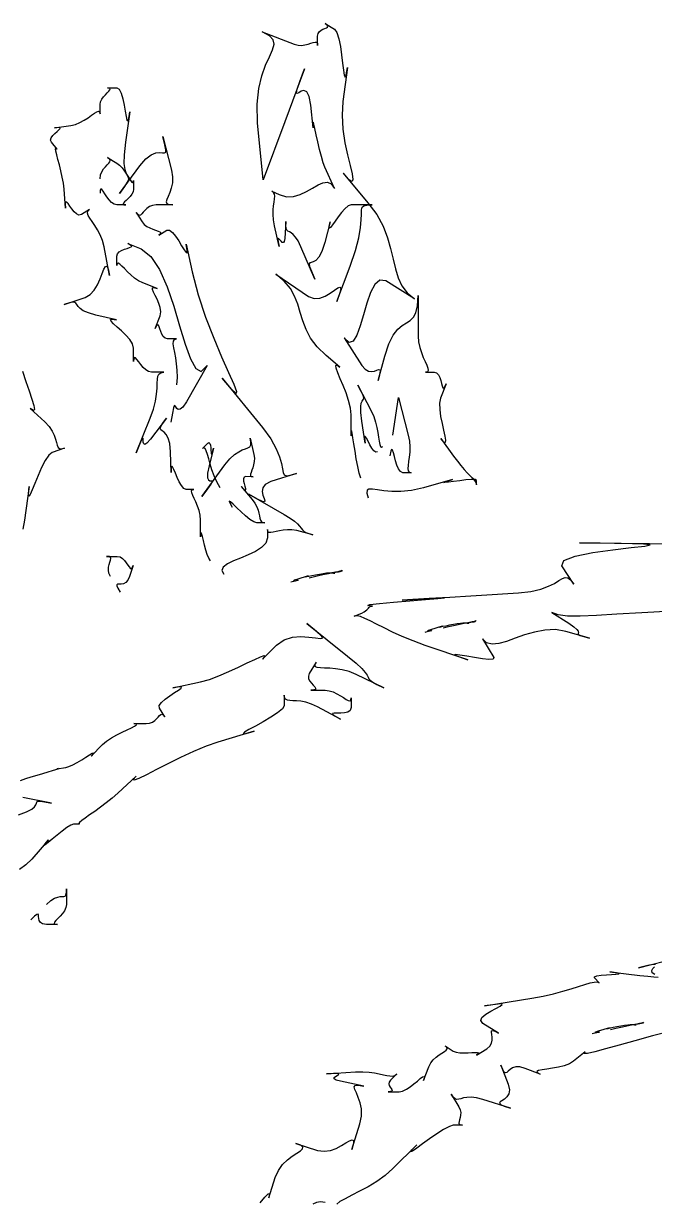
# Model space of a CAD drawing. Extents: x 1 to 224, y 2 to 223.
# Drawn here: x 66.4 to 104.1, y 148.4 to 218.8 of the extents above; entities that cross this region are included whole.
import ezdxf

# ---------------------------------------------------------------- set-up
doc = ezdxf.new("R2010")
doc.units = 0

msp = doc.modelspace()

# ---------------------------------------------------------------- linework, layer by layer
for points in [[(86.572, 191.672), (86.48, 191.976), (86.392, 192.371), (86.31, 192.818), (86.235, 193.279), (86.168, 193.716), (86.111, 194.09), (86.064, 194.363), (86.029, 194.498), (86.008, 194.455), (86, 194.197), (86, 195.459), (85.959, 195.865), (85.851, 196.307), (85.698, 196.762), (85.525, 197.207), (85.353, 197.618), (85.206, 197.969), (85.107, 198.239), (85.078, 198.402), (85.143, 198.436), (85.325, 198.315), (84.5, 199), (83.967, 199.517), (83.583, 200.037), (83.311, 200.555), (83.116, 201.069), (82.961, 201.575), (82.809, 202.069), (82.624, 202.547), (82.37, 203.007), (82.01, 203.443), (81.508, 203.854), (83.458, 202.534), (83.79, 202.404), (84.126, 202.424), (84.451, 202.546), (84.749, 202.721), (85.006, 202.903), (85.207, 203.043), (85.335, 203.094), (85.377, 203.009), (85.317, 202.739), (85.14, 202.238), (85.943, 204.349), (86.262, 205.283), (86.458, 206.043), (86.563, 206.647), (86.605, 207.113), (86.615, 207.458), (86.624, 207.701), (86.662, 207.858), (86.758, 207.949), (86.943, 207.99), (87.248, 208), (86, 208), (85.823, 207.938), (85.628, 207.776), (85.427, 207.547), (85.23, 207.287), (85.048, 207.03), (84.892, 206.809), (84.773, 206.66), (84.701, 206.618), (84.687, 206.715), (84.743, 206.988), (84.43, 205.75), (84.256, 205.211), (84.075, 204.871), (83.9, 204.682), (83.741, 204.596), (83.612, 204.565), (83.524, 204.541), (83.49, 204.477), (83.522, 204.324), (83.632, 204.035), (83.833, 203.562), (83, 205.5), (82.831, 205.846), (82.676, 206.083), (82.537, 206.236), (82.414, 206.329), (82.309, 206.388), (82.224, 206.436), (82.16, 206.499), (82.119, 206.601), (82.101, 206.767), (82.108, 207.02), (82.04, 206), (82.009, 205.819), (81.956, 205.751), (81.889, 205.765), (81.816, 205.828), (81.745, 205.911), (81.684, 205.981), (81.641, 206.008), (81.625, 205.959), (81.644, 205.805), (81.706, 205.512), (81.42, 206.75), (81.358, 207.103), (81.336, 207.421), (81.343, 207.705), (81.367, 207.956), (81.398, 208.175), (81.424, 208.362), (81.435, 208.521), (81.419, 208.65), (81.364, 208.753), (81.26, 208.828), (81.7, 208.618), (82.139, 208.49), (82.561, 208.505), (82.962, 208.624), (83.341, 208.805), (83.695, 209.011), (84.022, 209.199), (84.318, 209.332), (84.583, 209.368), (84.812, 209.268), (85.003, 208.992), (84.43, 210.25), (84.33, 210.52), (84.223, 210.889), (84.114, 211.319), (84.009, 211.767), (83.912, 212.195), (83.828, 212.562), (83.764, 212.827), (83.724, 212.95), (83.714, 212.89), (83.739, 212.609), (83.592, 213.964), (83.49, 214.488), (83.345, 214.754), (83.179, 214.831), (83.013, 214.792), (82.868, 214.709), (82.767, 214.654), (82.729, 214.698), (82.778, 214.913), (82.934, 215.371), (83.218, 216.144), (82.032, 212.964), (80.741, 209.5), (80.741, 209.5), (80.413, 212.914), (80.413, 212.914), (80.378, 214.025), (80.477, 214.954), (80.663, 215.723), (80.893, 216.351), (81.122, 216.86), (81.304, 217.27), (81.396, 217.602), (81.352, 217.877), (81.127, 218.115), (80.678, 218.338), (82.601, 217.6), (82.827, 217.541), (83.042, 217.533), (83.243, 217.56), (83.426, 217.609), (83.589, 217.664), (83.729, 217.711), (83.843, 217.735), (83.928, 217.722), (83.982, 217.657), (84, 217.525), (84, 218.09), (84.027, 218.24), (84.1, 218.353), (84.201, 218.437), (84.317, 218.501), (84.431, 218.55), (84.529, 218.592), (84.595, 218.635), (84.614, 218.686), (84.571, 218.752), (84.45, 218.84), (85, 218.5), (85.148, 218.299), (85.266, 217.938), (85.359, 217.474), (85.433, 216.966), (85.493, 216.472), (85.545, 216.048), (85.594, 215.754), (85.645, 215.646), (85.705, 215.782), (85.778, 216.221), (85.506, 214.191), (85.458, 213.357), (85.509, 212.523), (85.628, 211.722), (85.781, 210.988), (85.934, 210.355), (86.053, 209.857), (86.105, 209.528), (86.057, 209.401), (85.875, 209.511), (85.525, 209.891), (87.006, 208.136), (87.527, 207.423), (87.905, 206.723), (88.171, 206.042), (88.362, 205.388), (88.509, 204.767), (88.647, 204.186), (88.81, 203.652), (89.031, 203.171), (89.345, 202.751), (89.784, 202.397), (88.072, 203.456), (87.718, 203.509), (87.42, 203.25), (87.167, 202.762), (86.945, 202.13), (86.743, 201.438), (86.548, 200.772), (86.348, 200.215), (86.13, 199.853), (85.883, 199.77), (85.593, 200.051), (86.643, 198.415), (86.843, 198.177), (87.038, 198.062), (87.222, 198.037), (87.387, 198.068), (87.528, 198.119), (87.636, 198.158), (87.706, 198.15), (87.73, 198.06), (87.702, 197.855), (87.614, 197.501), (88.013, 198.969), (88.26, 199.709), (88.521, 200.226), (88.789, 200.572), (89.052, 200.798), (89.301, 200.958), (89.527, 201.104), (89.719, 201.288), (89.869, 201.562), (89.966, 201.979), (90, 202.592), (90, 200.167), (90.027, 199.816), (90.096, 199.484), (90.195, 199.173), (90.307, 198.889), (90.418, 198.636), (90.513, 198.419), (90.577, 198.243), (90.595, 198.111), (90.553, 198.028), (90.436, 198), (90.969, 198), (91.109, 197.958), (91.215, 197.846), (91.293, 197.689), (91.352, 197.51), (91.397, 197.332), (91.435, 197.181), (91.475, 197.078), (91.523, 197.049), (91.585, 197.116), (91.67, 197.303), (91.343, 196.452), (91.285, 196.149), (91.293, 195.773), (91.347, 195.356), (91.429, 194.931), (91.517, 194.531), (91.592, 194.187), (91.635, 193.934), (91.625, 193.803), (91.542, 193.828), (91.368, 194.04), (92.125, 192.984), (92.347, 192.686), (92.557, 192.425), (92.754, 192.197), (92.933, 192), (93.093, 191.83), (93.23, 191.683), (93.342, 191.558), (93.426, 191.45), (93.478, 191.356), (93.497, 191.274), (93.493, 191.532), (93.405, 191.583), (93.175, 191.589), (92.852, 191.564), (92.485, 191.52), (92.121, 191.47), (91.81, 191.428), (91.6, 191.406), (91.539, 191.417), (91.676, 191.474), (92.06, 191.591), (90.316, 191.091), (89.607, 190.932), (88.975, 190.868), (88.423, 190.87), (87.953, 190.912), (87.568, 190.968), (87.271, 191.01), (87.065, 191.011), (86.953, 190.945), (86.937, 190.784), (87.021, 190.503)], [(77.598, 186.736), (77.501, 186.883), (77.409, 187.107), (77.324, 187.378), (77.245, 187.669), (77.176, 187.948), (77.116, 188.188), (77.067, 188.358), (77.031, 188.429), (77.008, 188.372), (77, 188.158), (77, 189.167), (76.976, 189.463), (76.914, 189.745), (76.827, 190.007), (76.727, 190.248), (76.629, 190.461), (76.544, 190.645), (76.487, 190.795), (76.471, 190.906), (76.508, 190.976), (76.612, 191), (76.139, 191), (75.998, 191.062), (75.861, 191.224), (75.732, 191.453), (75.612, 191.713), (75.504, 191.97), (75.412, 192.191), (75.338, 192.34), (75.284, 192.382), (75.254, 192.285), (75.25, 192.012), (75.217, 193.25), (75.172, 193.734), (75.08, 194.068), (74.96, 194.284), (74.833, 194.416), (74.716, 194.496), (74.631, 194.557), (74.594, 194.631), (74.628, 194.753), (74.749, 194.954), (74.979, 195.266), (74.013, 194), (73.803, 193.759), (73.675, 193.68), (73.608, 193.717), (73.583, 193.82), (73.578, 193.943), (73.574, 194.038), (73.549, 194.057), (73.484, 193.953), (73.358, 193.677), (73.15, 193.182), (74.002, 195.25), (74.195, 195.791), (74.316, 196.269), (74.383, 196.686), (74.412, 197.042), (74.422, 197.341), (74.431, 197.582), (74.456, 197.767), (74.515, 197.897), (74.627, 197.975), (74.808, 198), (74.067, 198), (73.895, 198.04), (73.731, 198.144), (73.578, 198.292), (73.438, 198.459), (73.314, 198.625), (73.207, 198.768), (73.12, 198.863), (73.055, 198.891), (73.014, 198.828), (73, 198.653), (73, 199.45), (72.938, 199.699), (72.776, 199.959), (72.547, 200.22), (72.287, 200.47), (72.03, 200.699), (71.809, 200.895), (71.66, 201.047), (71.618, 201.145), (71.715, 201.178), (71.987, 201.134), (70.75, 201.42), (70.305, 201.547), (70.001, 201.681), (69.805, 201.814), (69.688, 201.938), (69.617, 202.045), (69.56, 202.127), (69.488, 202.178), (69.367, 202.188), (69.167, 202.15), (68.856, 202.056), (70.111, 202.47), (70.411, 202.641), (70.655, 202.909), (70.851, 203.236), (71.008, 203.58), (71.133, 203.902), (71.235, 204.163), (71.321, 204.321), (71.401, 204.338), (71.482, 204.174), (71.572, 203.788), (71.247, 205.488), (71.146, 205.876), (71.009, 206.218), (70.851, 206.519), (70.686, 206.782), (70.529, 207.01), (70.395, 207.205), (70.297, 207.372), (70.252, 207.513), (70.272, 207.631), (70.373, 207.73), (69.886, 207.429), (69.738, 207.397), (69.592, 207.462), (69.449, 207.593), (69.316, 207.759), (69.195, 207.931), (69.092, 208.078), (69.01, 208.169), (68.953, 208.175), (68.926, 208.065), (68.933, 207.809), (68.85, 208.941), (68.809, 209.294), (68.743, 209.665), (68.661, 210.036), (68.571, 210.393), (68.485, 210.719), (68.412, 210.998), (68.36, 211.216), (68.339, 211.355), (68.359, 211.401), (68.43, 211.338), (68.1, 211.75), (68.051, 211.878), (68.085, 212.011), (68.177, 212.144), (68.301, 212.271), (68.431, 212.387), (68.542, 212.487), (68.609, 212.565), (68.606, 212.615), (68.507, 212.633), (68.287, 212.613), (69.25, 212.75), (69.533, 212.818), (69.802, 212.928), (70.052, 213.066), (70.282, 213.214), (70.486, 213.358), (70.661, 213.481), (70.804, 213.567), (70.91, 213.602), (70.977, 213.568), (71, 213.45), (71, 214), (71.027, 214.162), (71.1, 214.315), (71.201, 214.459), (71.317, 214.59), (71.431, 214.706), (71.529, 214.806), (71.595, 214.888), (71.614, 214.949), (71.571, 214.987), (71.45, 215), (72, 215), (72.151, 214.911), (72.271, 214.677), (72.366, 214.347), (72.441, 213.973), (72.502, 213.603), (72.554, 213.288), (72.603, 213.077), (72.655, 213.021), (72.714, 213.17), (72.787, 213.573), (72.515, 211.75), (72.432, 211), (72.428, 210.469), (72.477, 210.113), (72.553, 209.886), (72.632, 209.742), (72.687, 209.637), (72.694, 209.524), (72.627, 209.358), (72.46, 209.095), (72.168, 208.687), (73.377, 210.335), (73.742, 210.757), (74.064, 211), (74.34, 211.11), (74.566, 211.134), (74.74, 211.118), (74.861, 211.11), (74.924, 211.156), (74.927, 211.302), (74.869, 211.595), (74.745, 212.082), (75.268, 210.085), (75.333, 209.683), (75.322, 209.325), (75.259, 209.011), (75.167, 208.741), (75.07, 208.513), (74.992, 208.327), (74.957, 208.183), (74.987, 208.081), (75.107, 208.02), (75.34, 208), (74.347, 208), (74.128, 207.972), (73.948, 207.899), (73.802, 207.796), (73.682, 207.678), (73.583, 207.562), (73.498, 207.462), (73.42, 207.395), (73.343, 207.376), (73.26, 207.42), (73.165, 207.543), (73.51, 206.984), (73.635, 206.834), (73.793, 206.716), (73.969, 206.623), (74.15, 206.551), (74.32, 206.492), (74.466, 206.442), (74.574, 206.394), (74.628, 206.342), (74.615, 206.281), (74.52, 206.204), (74.988, 206.492), (75.143, 206.494), (75.322, 206.357), (75.511, 206.126), (75.699, 205.846), (75.874, 205.561), (76.024, 205.318), (76.137, 205.161), (76.201, 205.136), (76.205, 205.287), (76.136, 205.659), (76.5, 203.998), (76.861, 202.624), (77.306, 201.29), (77.789, 200.043), (78.262, 198.93), (78.68, 197.996), (78.996, 197.289), (79.162, 196.855), (79.133, 196.74), (78.861, 196.991), (78.3, 197.654), (80.703, 194.704), (81.202, 194.021), (81.531, 193.434), (81.73, 192.941), (81.837, 192.541), (81.891, 192.23), (81.932, 192.006), (81.999, 191.869), (82.13, 191.815), (82.364, 191.842), (82.741, 191.948), (81.203, 191.465), (80.874, 191.301), (80.716, 191.096), (80.683, 190.873), (80.726, 190.655), (80.797, 190.464), (80.848, 190.322), (80.831, 190.253), (80.697, 190.28), (80.398, 190.424), (79.886, 190.708), (82, 189.5), (82.356, 189.282), (82.614, 189.096), (82.794, 188.938), (82.92, 188.805), (83.011, 188.691), (83.09, 188.593), (83.178, 188.508), (83.297, 188.429), (83.468, 188.355), (83.713, 188.28), (82.75, 188.535), (82.467, 188.586), (82.198, 188.593), (81.948, 188.569), (81.718, 188.526), (81.514, 188.478), (81.339, 188.437), (81.196, 188.416), (81.09, 188.428), (81.023, 188.484), (81, 188.598), (81, 188.107), (80.906, 187.795), (80.653, 187.526), (80.287, 187.293), (79.854, 187.087), (79.399, 186.9), (78.968, 186.722), (78.607, 186.545), (78.362, 186.36), (78.277, 186.16), (78.399, 185.934)], [(71, 209.559), (71.027, 209.794), (71.1, 209.989), (71.201, 210.15), (71.317, 210.282), (71.431, 210.394), (71.529, 210.489), (71.595, 210.575), (71.614, 210.658), (71.571, 210.745), (71.45, 210.84), (72, 210.5), (72.162, 210.374), (72.315, 210.211), (72.459, 210.027), (72.59, 209.838), (72.706, 209.658), (72.806, 209.504), (72.888, 209.391), (72.949, 209.335), (72.987, 209.353), (73, 209.459), (73, 208.941), (72.973, 208.789), (72.9, 208.644), (72.799, 208.509), (72.683, 208.386), (72.569, 208.276), (72.471, 208.182), (72.405, 208.105), (72.386, 208.048), (72.429, 208.012), (72.55, 208), (72, 208), (71.838, 208.043), (71.685, 208.155), (71.541, 208.314), (71.41, 208.494), (71.294, 208.672), (71.194, 208.825), (71.112, 208.928), (71.051, 208.958), (71.013, 208.89), (71, 208.702)], [(75.579, 197.25), (75.62, 197.695), (75.615, 198.117), (75.577, 198.511), (75.52, 198.871), (75.459, 199.192), (75.406, 199.468), (75.376, 199.692), (75.383, 199.859), (75.441, 199.964), (75.564, 200), (75.031, 200), (74.889, 200.038), (74.778, 200.137), (74.693, 200.276), (74.627, 200.434), (74.574, 200.591), (74.529, 200.726), (74.485, 200.816), (74.436, 200.842), (74.376, 200.783), (74.3, 200.617), (74.589, 201.371), (74.631, 201.609), (74.6, 201.863), (74.517, 202.12), (74.406, 202.369), (74.289, 202.597), (74.189, 202.793), (74.129, 202.944), (74.131, 203.039), (74.219, 203.065), (74.414, 203.011), (73.557, 203.34), (73.306, 203.464), (73.067, 203.628), (72.843, 203.815), (72.639, 204.009), (72.458, 204.193), (72.302, 204.351), (72.175, 204.466), (72.08, 204.521), (72.02, 204.5), (72, 204.387), (72, 204.937), (72.04, 205.084), (72.145, 205.197), (72.292, 205.284), (72.46, 205.35), (72.626, 205.403), (72.768, 205.449), (72.864, 205.494), (72.892, 205.544), (72.829, 205.606), (72.653, 205.687), (73.452, 205.38), (74.044, 204.929), (74.557, 204.135), (75.005, 203.106), (75.4, 201.95), (75.755, 200.775), (76.085, 199.69), (76.4, 198.801), (76.716, 198.217), (77.045, 198.047), (77.399, 198.397), (76.159, 196.241), (75.946, 195.925), (75.785, 195.787), (75.667, 195.778), (75.583, 195.845), (75.523, 195.939), (75.476, 196.009), (75.434, 196.003), (75.387, 195.871), (75.325, 195.562), (75.238, 195.025)], [(66.368, 198.074), (66.567, 197.454), (66.762, 196.886), (66.93, 196.398), (67.045, 196.02), (67.082, 195.783), (67.019, 195.715), (66.83, 195.845), (67.697, 195.045), (67.962, 194.761), (68.148, 194.488), (68.27, 194.233), (68.348, 194.001), (68.4, 193.8), (68.443, 193.635), (68.495, 193.512), (68.574, 193.439), (68.698, 193.42), (68.886, 193.462), (68.136, 193.212), (67.938, 193.05), (67.727, 192.727), (67.512, 192.301), (67.303, 191.827), (67.112, 191.363), (66.947, 190.966), (66.821, 190.693), (66.742, 190.6), (66.721, 190.744), (66.768, 191.183), (66.485, 189.167), (66.393, 188.623)], [(87.581, 193.247), (87.477, 193.22), (87.361, 193.305), (87.241, 193.467), (87.123, 193.671), (87.014, 193.879), (86.92, 194.058), (86.848, 194.171), (86.806, 194.181), (86.8, 194.054), (86.836, 193.754), (86.636, 195.083), (86.576, 195.603), (86.571, 195.949), (86.603, 196.161), (86.655, 196.279), (86.709, 196.343), (86.749, 196.393), (86.756, 196.466), (86.714, 196.604), (86.604, 196.846), (86.41, 197.232), (87.217, 195.664), (87.354, 195.351), (87.457, 195.028), (87.533, 194.705), (87.59, 194.398), (87.634, 194.117), (87.671, 193.876), (87.71, 193.688), (87.756, 193.565), (87.818, 193.521), (87.9, 193.567)], [(88.501, 194.25), (88.828, 196.5), (88.828, 196.5), (89.414, 194.25), (89.414, 194.25), (89.484, 193.886), (89.508, 193.541), (89.499, 193.218), (89.47, 192.923), (89.434, 192.661), (89.403, 192.436), (89.39, 192.252), (89.409, 192.115), (89.471, 192.03), (89.589, 192), (89.086, 192), (88.948, 192.062), (88.831, 192.224), (88.733, 192.453), (88.652, 192.713), (88.583, 192.97), (88.523, 193.191), (88.47, 193.34), (88.421, 193.382), (88.372, 193.285), (88.32, 193.012)], [(78.171, 191.097), (77.975, 191.452), (77.815, 191.815), (77.685, 192.174), (77.579, 192.514), (77.492, 192.824), (77.416, 193.09), (77.347, 193.299), (77.278, 193.437), (77.204, 193.492), (77.118, 193.451), (77.431, 193.764), (77.509, 193.803), (77.562, 193.753), (77.594, 193.64), (77.613, 193.492), (77.624, 193.34), (77.633, 193.209), (77.648, 193.128), (77.673, 193.127), (77.716, 193.231), (77.782, 193.471), (77.515, 192.417), (77.427, 191.969), (77.424, 191.701), (77.477, 191.566), (77.559, 191.52), (77.642, 191.517), (77.697, 191.513), (77.698, 191.462), (77.615, 191.32), (77.421, 191.04), (77.088, 190.579), (78.461, 192.471), (78.759, 192.833), (79.034, 193.086), (79.282, 193.254), (79.501, 193.36), (79.686, 193.43), (79.833, 193.486), (79.94, 193.553), (80.002, 193.655), (80.016, 193.816), (79.977, 194.059), (80.196, 193.084), (80.223, 192.866), (80.213, 192.66), (80.176, 192.469), (80.124, 192.296), (80.069, 192.142), (80.022, 192.01), (79.995, 191.902), (79.998, 191.82), (80.044, 191.767), (80.144, 191.744), (79.708, 191.766), (79.612, 191.734), (79.575, 191.639), (79.579, 191.502), (79.61, 191.345), (79.651, 191.189), (79.686, 191.055), (79.698, 190.966), (79.672, 190.942), (79.592, 191.004), (79.44, 191.174), (80.081, 190.403), (80.245, 190.176), (80.36, 189.961), (80.437, 189.76), (80.488, 189.576), (80.523, 189.412), (80.553, 189.272), (80.589, 189.157), (80.643, 189.072), (80.726, 189.018), (80.848, 189), (80.363, 189), (80.184, 189.058), (79.955, 189.209), (79.695, 189.422), (79.428, 189.664), (79.175, 189.904), (78.959, 190.11), (78.8, 190.249), (78.721, 190.289), (78.745, 190.198), (78.892, 189.944)], [(105.143, 183.72), (103.36, 183.628), (101.871, 183.536), (100.653, 183.462), (99.681, 183.421), (98.931, 183.427), (98.378, 183.498), (97.999, 183.647), (99, 183), (99.304, 182.787), (99.48, 182.632), (99.56, 182.523), (99.578, 182.45), (99.567, 182.4), (99.56, 182.362), (99.591, 182.325), (99.692, 182.278), (99.897, 182.208), (100.24, 182.106), (98.832, 182.515), (98.201, 182.621), (97.573, 182.595), (96.959, 182.476), (96.367, 182.299), (95.808, 182.1), (95.292, 181.917), (94.827, 181.786), (94.423, 181.743), (94.091, 181.826), (93.839, 182.07), (94.533, 180.947), (94.49, 180.854), (94.236, 180.838), (93.841, 180.877), (93.374, 180.949), (92.905, 181.031), (92.504, 181.101), (92.241, 181.136), (92.184, 181.115), (92.405, 181.015), (92.972, 180.813), (90.426, 181.68), (89.701, 181.945), (89.052, 182.212), (88.475, 182.475), (87.967, 182.723), (87.524, 182.947), (87.144, 183.14), (86.823, 183.292), (86.558, 183.395), (86.345, 183.44), (86.181, 183.417), (86.649, 183.613), (86.773, 183.674), (86.867, 183.736), (86.939, 183.797), (86.992, 183.855), (87.034, 183.908), (87.071, 183.954), (87.107, 183.99), (87.149, 184.013), (87.203, 184.023), (87.275, 184.015), (87, 184.071), (87.126, 184.115), (87.692, 184.183), (88.54, 184.263), (89.511, 184.347), (90.446, 184.425), (91.188, 184.487), (91.577, 184.523), (91.455, 184.523), (90.664, 184.479), (89.044, 184.379), (96, 184.813), (96.74, 184.898), (97.329, 185.038), (97.788, 185.208), (98.14, 185.386), (98.41, 185.548), (98.618, 185.673), (98.789, 185.736), (98.944, 185.716), (99.108, 185.589), (99.302, 185.332), (98.579, 186.43), (98.702, 186.752), (99.394, 187.015), (100.44, 187.226), (101.625, 187.392), (102.734, 187.519), (103.554, 187.615), (103.869, 187.685), (103.465, 187.736), (102.128, 187.775), (99.642, 187.809), (110.079, 187.7)], [(71.624, 185.799), (71.535, 185.995), (71.502, 186.18), (71.512, 186.353), (71.546, 186.51), (71.59, 186.65), (71.628, 186.769), (71.642, 186.867), (71.618, 186.939), (71.54, 186.984), (71.39, 187), (72.024, 187), (72.198, 186.967), (72.345, 186.88), (72.468, 186.758), (72.571, 186.62), (72.658, 186.482), (72.734, 186.365), (72.8, 186.285), (72.862, 186.262), (72.923, 186.314), (72.987, 186.46), (72.766, 185.799), (72.659, 185.571), (72.533, 185.433), (72.398, 185.362), (72.267, 185.336), (72.151, 185.332), (72.061, 185.328), (72.01, 185.302), (72.009, 185.231), (72.069, 185.093), (72.202, 184.865)], [(83.5, 185.724), (83.821, 185.801), (84.122, 185.869), (84.4, 185.928), (84.653, 185.98), (84.877, 186.025), (85.069, 186.064), (85.226, 186.097), (85.346, 186.125), (85.426, 186.148), (85.463, 186.168), (85.417, 186.108), (85.385, 186.091), (85.324, 186.074), (85.244, 186.059), (85.156, 186.045), (85.07, 186.032), (84.997, 186.021), (84.946, 186.012), (84.928, 186.006), (84.954, 186.001), (85.033, 186), (84.667, 186), (84.525, 185.989), (84.332, 185.962), (84.11, 185.923), (83.878, 185.878), (83.657, 185.834), (83.468, 185.797), (83.331, 185.771), (83.266, 185.764), (83.295, 185.781), (83.438, 185.827), (82.75, 185.616), (82.603, 185.567), (82.555, 185.544), (82.579, 185.539), (82.647, 185.546), (82.73, 185.557), (82.8, 185.567), (82.831, 185.568), (82.793, 185.554), (82.659, 185.518), (82.4, 185.454)], [(66.25, 173.61), (66.559, 173.717), (66.896, 173.824), (67.244, 173.928), (67.583, 174.027), (67.896, 174.116), (68.164, 174.192), (68.369, 174.253), (68.494, 174.294), (68.519, 174.313), (68.428, 174.306), (68.95, 174.375), (69.138, 174.43), (69.374, 174.539), (69.637, 174.684), (69.906, 174.845), (70.16, 175.002), (70.378, 175.137), (70.538, 175.23), (70.619, 175.262), (70.601, 175.212), (70.463, 175.062), (71.15, 175.75), (71.389, 175.952), (71.679, 176.144), (71.997, 176.323), (72.318, 176.487), (72.619, 176.633), (72.877, 176.758), (73.069, 176.86), (73.171, 176.936), (73.16, 176.984), (73.012, 177), (73.759, 177), (73.963, 177.025), (74.131, 177.091), (74.268, 177.185), (74.38, 177.291), (74.474, 177.396), (74.554, 177.486), (74.628, 177.547), (74.7, 177.564), (74.776, 177.525), (74.863, 177.413), (74.55, 177.919), (74.541, 178.085), (74.672, 178.274), (74.897, 178.473), (75.172, 178.67), (75.451, 178.853), (75.69, 179.01), (75.844, 179.129), (75.866, 179.198), (75.714, 179.204), (75.341, 179.136), (77.002, 179.5), (77.531, 179.649), (78.105, 179.861), (78.693, 180.111), (79.265, 180.375), (79.792, 180.627), (80.244, 180.842), (80.591, 180.997), (80.803, 181.067), (80.852, 181.026), (80.707, 180.85), (81.546, 181.689), (81.995, 182.005), (82.493, 182.162), (83, 182.205), (83.474, 182.176), (83.875, 182.121), (84.162, 182.083), (84.294, 182.107), (84.231, 182.237), (83.931, 182.516), (83.353, 182.989), (85.786, 181.039), (86.295, 180.612), (86.632, 180.294), (86.838, 180.062), (86.952, 179.897), (87.013, 179.777), (87.064, 179.683), (87.142, 179.592), (87.289, 179.484), (87.543, 179.338), (87.947, 179.134), (86.311, 179.935), (85.88, 180.111), (85.465, 180.221), (85.076, 180.281), (84.722, 180.309), (84.414, 180.319), (84.162, 180.328), (83.976, 180.351), (83.866, 180.406), (83.842, 180.506), (83.914, 180.669), (83.502, 180.004), (83.445, 179.841), (83.462, 179.687), (83.531, 179.543), (83.63, 179.412), (83.737, 179.295), (83.827, 179.194), (83.88, 179.112), (83.872, 179.051), (83.78, 179.013), (83.584, 179), (84.441, 179), (84.693, 178.972), (84.932, 178.897), (85.156, 178.792), (85.36, 178.672), (85.542, 178.554), (85.698, 178.452), (85.825, 178.384), (85.92, 178.364), (85.979, 178.409), (86, 178.534), (86, 177.965), (85.945, 177.795), (85.803, 177.693), (85.605, 177.643), (85.383, 177.628), (85.169, 177.629), (84.997, 177.629), (84.897, 177.611), (84.902, 177.557), (85.045, 177.451), (85.356, 177.274), (84, 178), (83.634, 178.169), (83.302, 178.275), (83.005, 178.335), (82.745, 178.362), (82.521, 178.373), (82.336, 178.383), (82.191, 178.406), (82.085, 178.458), (82.022, 178.555), (82, 178.71), (82, 178.075), (81.891, 177.882), (81.604, 177.643), (81.201, 177.38), (80.742, 177.112), (80.287, 176.859), (79.898, 176.643), (79.635, 176.483), (79.559, 176.4), (79.732, 176.414), (80.212, 176.545), (78.028, 175.89), (77.331, 175.647), (76.578, 175.331), (75.806, 174.972), (75.056, 174.602), (74.366, 174.252), (73.773, 173.951), (73.318, 173.732), (73.038, 173.624), (72.973, 173.659), (73.161, 173.867), (72.069, 172.85), (71.73, 172.551), (71.376, 172.267), (71.023, 172.002), (70.685, 171.759), (70.376, 171.543), (70.111, 171.358), (69.905, 171.207), (69.771, 171.095), (69.725, 171.024), (69.78, 171), (69.409, 171), (69.25, 170.943), (69.016, 170.792), (68.735, 170.579), (68.437, 170.337), (68.15, 170.098), (67.905, 169.893), (67.73, 169.755), (67.654, 169.715), (67.707, 169.805), (67.918, 170.059), (66.92, 168.908), (66.575, 168.57), (66.198, 168.291)], [(91.5, 182.724), (91.821, 182.801), (92.122, 182.869), (92.4, 182.928), (92.653, 182.98), (92.877, 183.025), (93.069, 183.064), (93.226, 183.097), (93.346, 183.125), (93.426, 183.148), (93.463, 183.168), (93.417, 183.108), (93.385, 183.091), (93.324, 183.074), (93.244, 183.059), (93.156, 183.045), (93.07, 183.032), (92.997, 183.021), (92.946, 183.012), (92.928, 183.006), (92.954, 183.001), (93.033, 183), (92.667, 183), (92.525, 182.989), (92.332, 182.962), (92.11, 182.923), (91.878, 182.878), (91.657, 182.834), (91.468, 182.797), (91.331, 182.771), (91.266, 182.764), (91.295, 182.781), (91.438, 182.827), (90.75, 182.616), (90.603, 182.567), (90.555, 182.544), (90.579, 182.539), (90.647, 182.546), (90.73, 182.557), (90.8, 182.567), (90.831, 182.568), (90.793, 182.554), (90.659, 182.518), (90.4, 182.454)], [(66.131, 171.542), (66.614, 171.721), (66.92, 171.886), (67.092, 172.033), (67.172, 172.158), (67.203, 172.257), (67.227, 172.328), (67.287, 172.366), (67.425, 172.368), (67.683, 172.331), (68.103, 172.251), (66.382, 172.594)], [(67.8, 166.2), (68.06, 166.428), (68.283, 166.566), (68.471, 166.637), (68.626, 166.663), (68.75, 166.667), (68.846, 166.67), (68.917, 166.697), (68.965, 166.767), (68.992, 166.906), (69, 167.133), (69, 166.2), (68.967, 166.006), (68.88, 165.822), (68.759, 165.65), (68.62, 165.492), (68.483, 165.352), (68.365, 165.232), (68.286, 165.134), (68.263, 165.061), (68.315, 165.016), (68.46, 165), (67.8, 165), (67.572, 165.033), (67.434, 165.117), (67.363, 165.234), (67.337, 165.363), (67.333, 165.483), (67.33, 165.576), (67.303, 165.621), (67.233, 165.597), (67.094, 165.486), (66.867, 165.267)], [(104.19, 162.609), (104.052, 162.607), (103.729, 162.544), (103.167, 162.406), (105.5, 163)], [(80.568, 148.363), (80.851, 148.709), (81.042, 148.9), (81.122, 148.897), (81.075, 148.662), (81.461, 149.876), (81.652, 150.304), (81.906, 150.652), (82.194, 150.931), (82.486, 151.153), (82.754, 151.33), (82.967, 151.471), (83.097, 151.589), (83.113, 151.695), (82.988, 151.8), (82.691, 151.916), (84, 151.5), (84.387, 151.442), (84.759, 151.494), (85.107, 151.618), (85.421, 151.78), (85.691, 151.945), (85.907, 152.075), (86.06, 152.136), (86.139, 152.093), (86.136, 151.908), (86.039, 151.548), (86.526, 153.083), (86.621, 153.552), (86.615, 153.974), (86.541, 154.347), (86.429, 154.667), (86.312, 154.933), (86.221, 155.142), (86.189, 155.289), (86.247, 155.374), (86.426, 155.392), (86.76, 155.342), (85.357, 155.628), (85.099, 155.701), (84.992, 155.776), (84.995, 155.85), (85.066, 155.92), (85.161, 155.982), (85.24, 156.034), (85.259, 156.073), (85.177, 156.094), (84.951, 156.096), (84.538, 156.074), (86.269, 156.188), (86.698, 156.199), (87.073, 156.178), (87.401, 156.134), (87.684, 156.079), (87.929, 156.022), (88.139, 155.973), (88.319, 155.943), (88.475, 155.941), (88.61, 155.977), (88.729, 156.063), (88.352, 155.686), (88.274, 155.575), (88.255, 155.47), (88.279, 155.371), (88.328, 155.281), (88.385, 155.201), (88.433, 155.133), (88.457, 155.077), (88.438, 155.035), (88.36, 155.009), (88.206, 155), (88.865, 155), (89.074, 155.041), (89.299, 155.149), (89.529, 155.301), (89.753, 155.473), (89.958, 155.644), (90.134, 155.791), (90.27, 155.89), (90.354, 155.918), (90.374, 155.853), (90.321, 155.672), (90.636, 156.494), (90.753, 156.721), (90.906, 156.91), (91.079, 157.068), (91.258, 157.2), (91.427, 157.311), (91.572, 157.406), (91.678, 157.492), (91.73, 157.572), (91.713, 157.653), (91.612, 157.74), (92.105, 157.435), (92.28, 157.365), (92.497, 157.329), (92.738, 157.319), (92.983, 157.326), (93.214, 157.339), (93.412, 157.351), (93.559, 157.351), (93.634, 157.331), (93.62, 157.28), (93.498, 157.19), (94.107, 157.566), (94.289, 157.724), (94.387, 157.902), (94.423, 158.087), (94.42, 158.267), (94.398, 158.428), (94.382, 158.558), (94.393, 158.642), (94.453, 158.669), (94.585, 158.626), (94.811, 158.499), (93.876, 159.076), (93.739, 159.252), (93.816, 159.441), (94.039, 159.633), (94.34, 159.816), (94.65, 159.98), (94.902, 160.114), (95.028, 160.207), (94.958, 160.248), (94.625, 160.226), (93.961, 160.13), (96.803, 160.585), (97.478, 160.709), (98.094, 160.853), (98.651, 161.005), (99.148, 161.156), (99.584, 161.297), (99.958, 161.417), (100.271, 161.508), (100.52, 161.56), (100.705, 161.563), (100.826, 161.507), (100.532, 161.801), (100.535, 161.877), (100.687, 161.932), (100.941, 161.971), (101.247, 161.997), (101.557, 162.016), (101.821, 162.033), (101.993, 162.052), (102.022, 162.077), (101.861, 162.114), (101.46, 162.166), (103.249, 161.959), (103.719, 161.907), (104.074, 161.873), (104.337, 161.852)], [(104.148, 162.001), (103.988, 162.116), (103.967, 162.241), (104.031, 162.365), (104.125, 162.476)], [(105.108, 158.626), (103.998, 158.339), (102.955, 158.053), (102.012, 157.786), (101.203, 157.558), (100.561, 157.386), (100.121, 157.289), (99.915, 157.286), (99.977, 157.396), (99.285, 156.821), (99.037, 156.669), (98.726, 156.554), (98.381, 156.467), (98.028, 156.403), (97.695, 156.352), (97.41, 156.308), (97.2, 156.264), (97.092, 156.213), (97.115, 156.146), (97.295, 156.057), (96.401, 156.399), (96.084, 156.485), (95.836, 156.484), (95.646, 156.426), (95.501, 156.334), (95.391, 156.238), (95.304, 156.162), (95.226, 156.133), (95.148, 156.179), (95.056, 156.325), (94.94, 156.599), (95.382, 155.446), (95.457, 155.12), (95.42, 154.873), (95.309, 154.691), (95.161, 154.56), (95.011, 154.464), (94.897, 154.39), (94.855, 154.323), (94.922, 154.247), (95.135, 154.149), (95.53, 154.015), (93.868, 154.542), (93.482, 154.64), (93.168, 154.676), (92.918, 154.667), (92.718, 154.632), (92.559, 154.587), (92.429, 154.551), (92.317, 154.542), (92.211, 154.577), (92.1, 154.674), (91.974, 154.852), (92.434, 154.107), (92.517, 153.928), (92.549, 153.758), (92.544, 153.599), (92.516, 153.454), (92.48, 153.325), (92.449, 153.214), (92.438, 153.124), (92.46, 153.057), (92.53, 153.015), (92.662, 153), (92.104, 153), (91.87, 152.929), (91.527, 152.742), (91.119, 152.479), (90.686, 152.18), (90.272, 151.883), (89.917, 151.629), (89.663, 151.458), (89.552, 151.409), (89.625, 151.521), (89.925, 151.835), (88.501, 150.41), (88.038, 150.003), (87.533, 149.643), (87.013, 149.327), (86.506, 149.052), (86.039, 148.815), (85.639, 148.611), (85.335, 148.438), (85.153, 148.292)], [(101.5, 158.724), (101.821, 158.801), (102.122, 158.869), (102.4, 158.928), (102.653, 158.98), (102.877, 159.025), (103.069, 159.064), (103.226, 159.097), (103.346, 159.125), (103.426, 159.148), (103.463, 159.168), (103.417, 159.108), (103.385, 159.091), (103.324, 159.074), (103.244, 159.059), (103.156, 159.045), (103.07, 159.032), (102.997, 159.021), (102.946, 159.012), (102.928, 159.006), (102.954, 159.001), (103.033, 159), (102.667, 159), (102.525, 158.989), (102.332, 158.962), (102.11, 158.923), (101.878, 158.878), (101.657, 158.834), (101.468, 158.797), (101.331, 158.771), (101.266, 158.764), (101.295, 158.781), (101.438, 158.827), (100.75, 158.616), (100.603, 158.567), (100.555, 158.544), (100.579, 158.539), (100.647, 158.546), (100.73, 158.557), (100.8, 158.567), (100.831, 158.568), (100.793, 158.554), (100.659, 158.518), (100.4, 158.454)], [(84.456, 148.379), (84.18, 148.431), (83.933, 148.388), (83.715, 148.279)]]:
    msp.add_lwpolyline(points)

doc.saveas('drawing.dxf')
